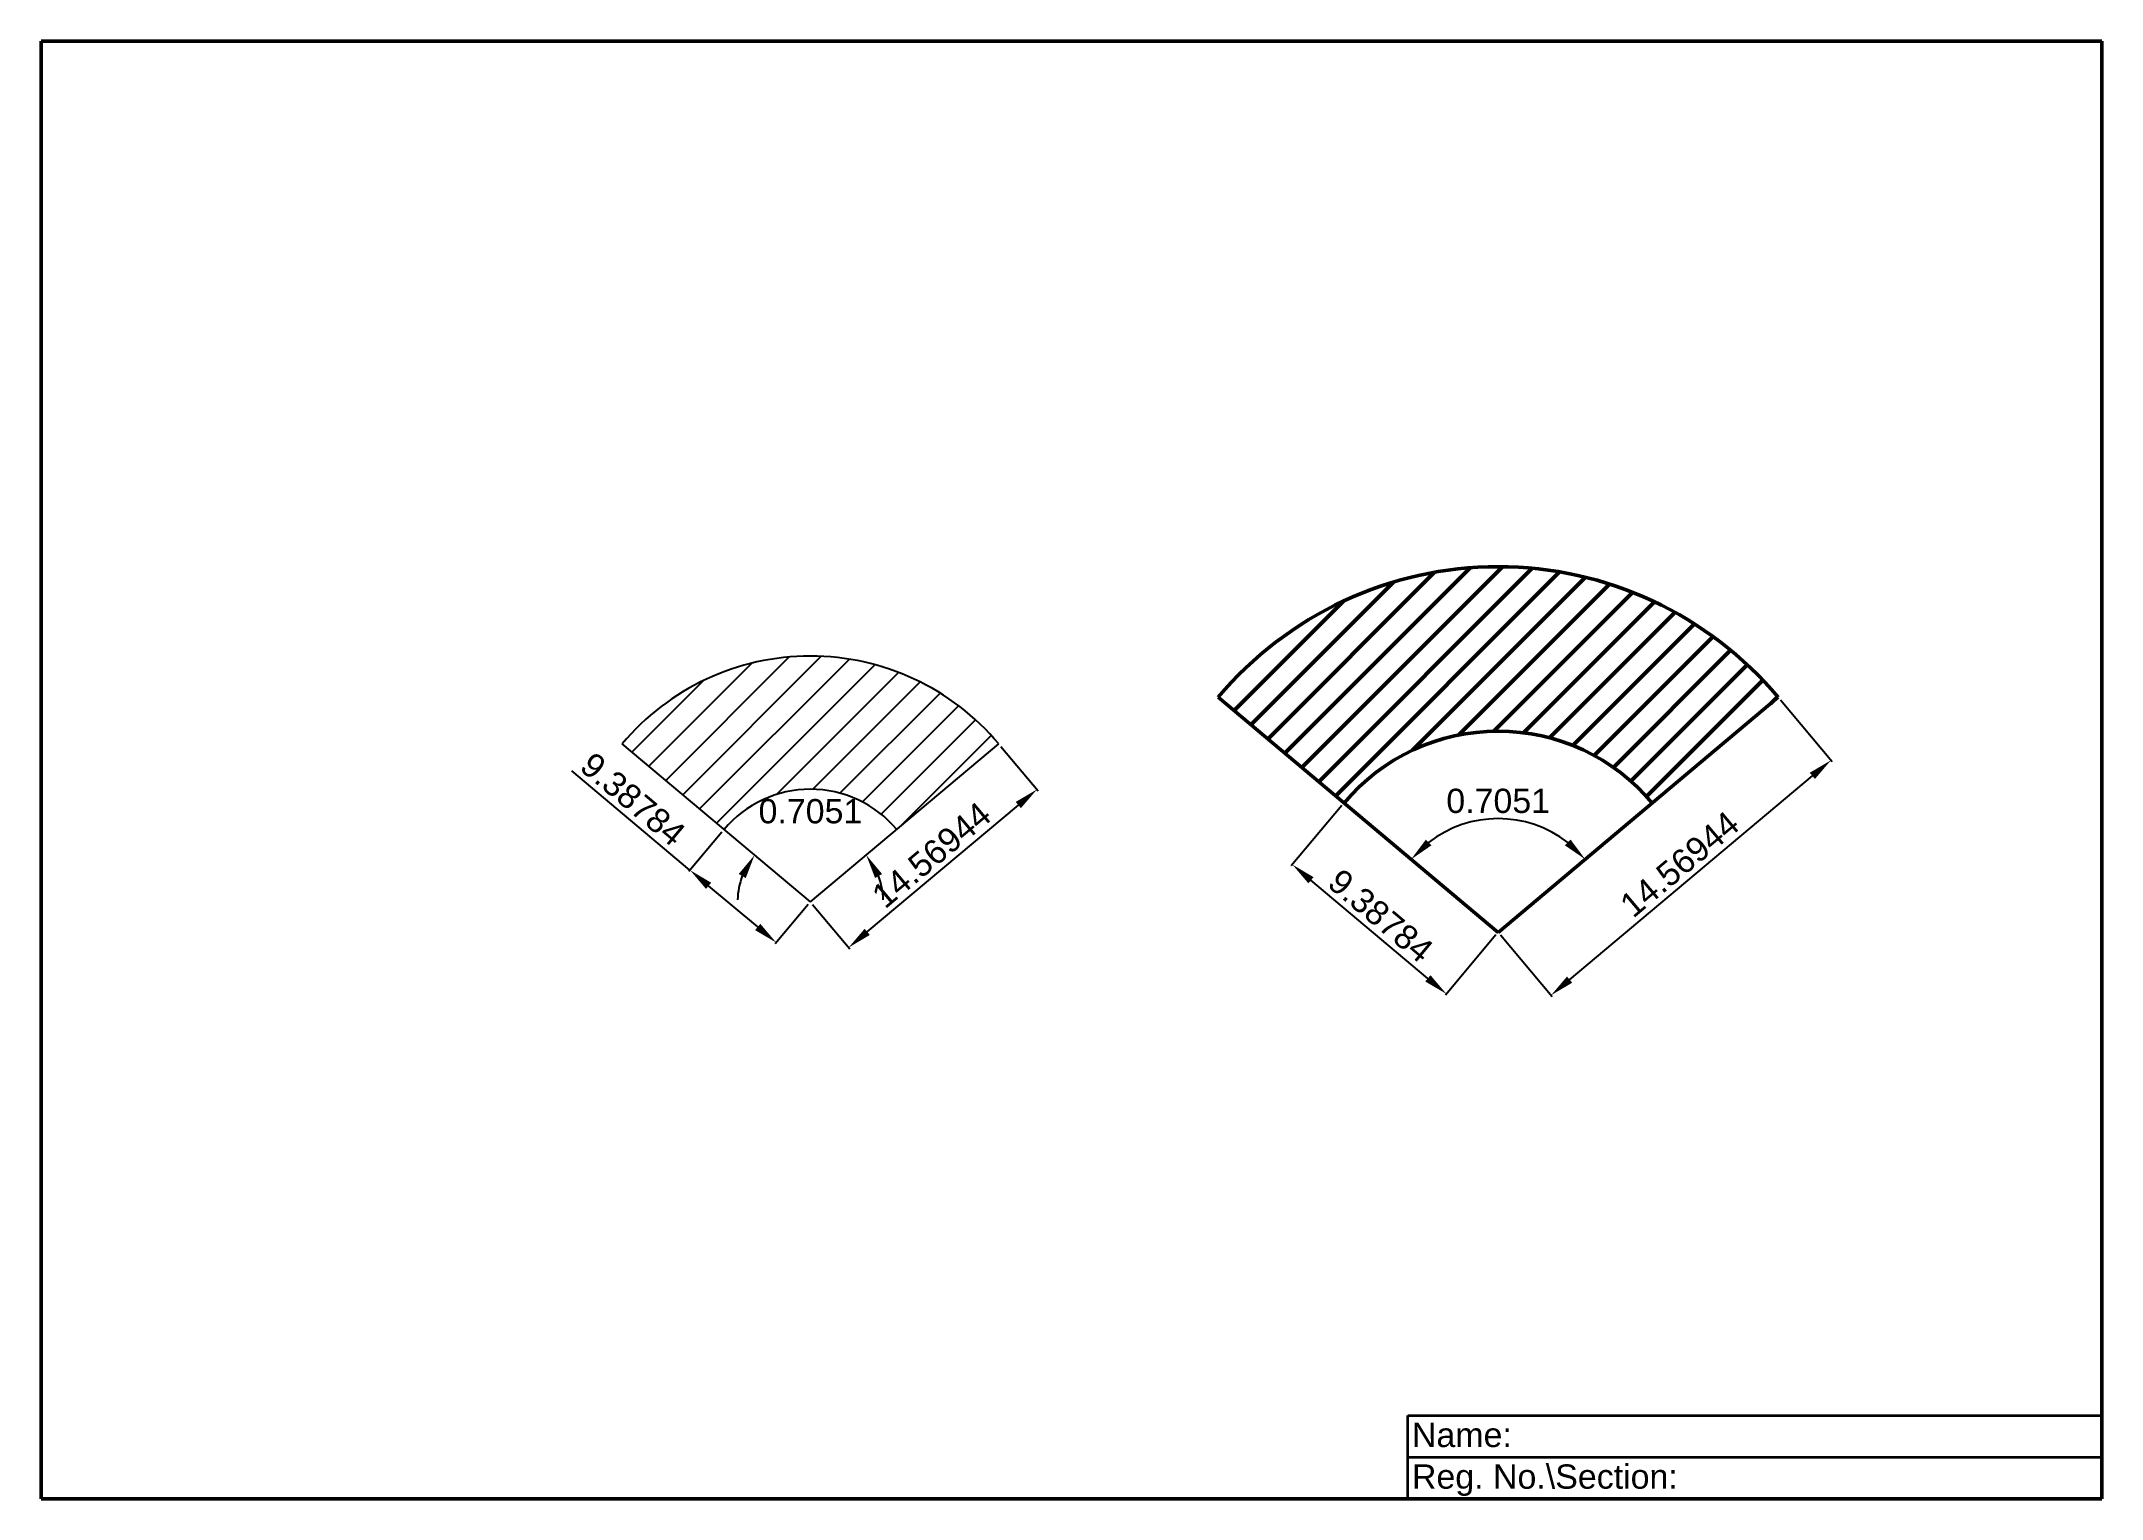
# Model space of a CAD drawing. Header units: millimetres. Extents: x 0 to 297, y 0 to 210.
import ezdxf

# ---------------------------------------------------------------- set-up
doc = ezdxf.new("R2010")
doc.units = ezdxf.units.MM
doc.header["$LTSCALE"] = 0.5
doc.header["$PDMODE"] = 3
doc.header["$PDSIZE"] = 5
doc.layers.add('FVnTV', color=3, linetype='Continuous', lineweight=50)
doc.layers.add('TrueLengthLines', color=5, linetype='Continuous', lineweight=35)
doc.styles.get("Standard").update_dxf_attribs({"font": 'arial.ttf'})
doc.dimstyles.new('ED', dxfattribs={"dimtxt": 3.5, "dimasz": 3.5, "dimexe": 0.25, "dimexo": 0.5, "dimgap": 0.75, "dimtad": 1, "dimdec": 0, "dimzin": 0, "dimdsep": 46, "dimtxsty": 'Standard', "dimcen": 0.09, "dimadec": 0, "dimazin": 0, "dimtfac": 1, "dimtdec": 0, "dimtofl": 0, "dimtmove": 0, "dimatfit": 3, "dimfxl": 1, "dimtolj": 1, "dimtzin": 0, "dimarcsym": 0})

# ---------------------------------------------------------------- blocks, each defined once
blk = doc.blocks.new('*D7')
at = {"color": 0, "lineweight": -2, "transparency": 16777216}
for p, q in [((138.33, 108.38), (143.68, 102.01)), ((119.06, 81.67), (140.84, 99.95)), ((111.19, 85.61), (116.54, 79.23))]:
    blk.add_line(p, q, dxfattribs=at)
at = {"color": 0, "transparency": 16777216}
for points in [[(140.46, 100.4), (141.21, 99.5), (143.52, 102.2)], [(118.68, 82.12), (119.43, 81.23), (116.38, 79.42)]]:
    blk.add_solid(points, dxfattribs=at)
at = {"layer": 'Defpoints', "color": 0, "transparency": 16777216}
for p in [(138.01, 108.76), (143.52, 102.2), (110.87, 85.99)]:
    blk.add_point(p, dxfattribs=at)
at = {"color": 0, "transparency": 16777216, "insert": (128.32, 92.75), "char_height": 3.5, "attachment_point": 5, "rotation": 40}
blk.add_mtext('\\A1;14.56944', dxfattribs=at)
blk = doc.blocks.new('*D8')
at = {"color": 0, "lineweight": -2, "transparency": 16777216}
for p, q in [((93.51, 90.57), (76.48, 104.86)), ((98.11, 96.04), (93.35, 90.38)), ((103.27, 82.38), (96.2, 88.32)), ((110.55, 85.61), (105.79, 79.94))]:
    blk.add_line(p, q, dxfattribs=at)
at = {"color": 0, "transparency": 16777216}
for points in [[(96.57, 88.76), (95.82, 87.87), (93.51, 90.57)], [(103.65, 82.83), (102.9, 81.93), (105.95, 80.13)]]:
    blk.add_solid(points, dxfattribs=at)
at = {"layer": 'Defpoints', "color": 0, "transparency": 16777216}
for p in [(98.43, 96.43), (93.51, 90.57), (110.87, 85.99)]:
    blk.add_point(p, dxfattribs=at)
at = {"color": 0, "transparency": 16777216, "insert": (85.29, 100.78), "char_height": 3.5, "attachment_point": 5, "rotation": 320}
blk.add_mtext('\\A1;9.38784', dxfattribs=at)
blk = doc.blocks.new('*D9')
at = {"color": 0, "lineweight": -2, "transparency": 16777216}
for start, end in [(159.1629, 178.3259), (1.6741, 20.8371)]:
    blk.add_arc((110.87, 85.99), 10.51, start, end, dxfattribs=at)
at = {"color": 0, "transparency": 16777216}
for points in [[(100.54, 90.02), (101.55, 89.43), (102.82, 92.75)], [(120.19, 89.43), (121.2, 90.02), (118.92, 92.75)]]:
    blk.add_solid(points, dxfattribs=at)
at = {"layer": 'Defpoints', "color": 0, "transparency": 16777216}
for p in [(83.73, 108.76), (138.01, 108.76), (113.88, 96.06), (110.87, 85.99), (110.87, 85.99)]:
    blk.add_point(p, dxfattribs=at)
at = {"color": 0, "transparency": 16777216, "insert": (110.87, 99.04), "char_height": 3.5, "attachment_point": 5}
blk.add_mtext('\\A1;0.7051', dxfattribs=at)
blk = doc.blocks.new('*D10')
at = {"color": 0, "lineweight": -2, "transparency": 16777216}
blk.add_arc((210, 81.61), 16.38, 52.2697, 127.7303, dxfattribs=at)
at = {"color": 0, "transparency": 16777216}
for points in [[(200.38, 94.14), (199.58, 94.98), (197.46, 92.14)], [(220.43, 94.98), (219.62, 94.14), (222.54, 92.14)]]:
    blk.add_solid(points, dxfattribs=at)
at = {"layer": 'Defpoints', "color": 0, "transparency": 16777216}
for p in [(169.65, 115.47), (250.35, 115.47), (214.7, 97.3), (210, 81.61), (210, 81.61)]:
    blk.add_point(p, dxfattribs=at)
at = {"color": 0, "transparency": 16777216, "insert": (210, 100.53), "char_height": 3.5, "attachment_point": 5}
blk.add_mtext('\\A1;0.7051', dxfattribs=at)
blk = doc.blocks.new('*D11')
at = {"color": 0, "lineweight": -2, "transparency": 16777216}
for p, q in [((250.67, 115.09), (258.12, 106.21)), ((220.29, 74.79), (255.28, 104.15)), ((210.32, 81.23), (217.77, 72.35))]:
    blk.add_line(p, q, dxfattribs=at)
at = {"color": 0, "transparency": 16777216}
for points in [[(254.91, 104.6), (255.66, 103.71), (257.96, 106.4)], [(219.92, 75.24), (220.67, 74.35), (217.61, 72.54)]]:
    blk.add_solid(points, dxfattribs=at)
at = {"layer": 'Defpoints', "color": 0, "transparency": 16777216}
for p in [(250.35, 115.47), (257.96, 106.4), (210, 81.61)]:
    blk.add_point(p, dxfattribs=at)
at = {"color": 0, "transparency": 16777216, "insert": (236.15, 91.42), "char_height": 3.5, "attachment_point": 5, "rotation": 40}
blk.add_mtext('\\A1;14.56944', dxfattribs=at)
blk = doc.blocks.new('*D12')
at = {"color": 0, "lineweight": -2, "transparency": 16777216}
for p, q in [((187.47, 99.87), (180.18, 91.18)), ((199.87, 74.98), (183.02, 89.12)), ((209.68, 81.23), (202.39, 72.54))]:
    blk.add_line(p, q, dxfattribs=at)
at = {"color": 0, "transparency": 16777216}
for points in [[(183.39, 89.56), (182.64, 88.67), (180.34, 91.37)], [(200.24, 75.43), (199.49, 74.53), (202.55, 72.73)]]:
    blk.add_solid(points, dxfattribs=at)
at = {"layer": 'Defpoints', "color": 0, "transparency": 16777216}
for p in [(187.79, 100.25), (180.34, 91.37), (210, 81.61)]:
    blk.add_point(p, dxfattribs=at)
at = {"color": 0, "transparency": 16777216, "insert": (193.07, 83.99), "char_height": 3.5, "attachment_point": 5, "rotation": 320}
blk.add_mtext('\\A1;9.38784', dxfattribs=at)

msp = doc.modelspace()

# ---------------------------------------------------------------- hatches: boundary and pattern name
h = msp.add_hatch()
h.set_pattern_fill('ANSI31', color=256)
h.paths.add_polyline_path([(83.73, 108.76), (98.43, 96.43, -0.466308), (123.31, 96.43), (138.01, 108.76, 0.466308)])
at = {"layer": 'FVnTV'}
h = msp.add_hatch(dxfattribs=at)
h.set_pattern_fill('ANSI31', color=256)
h.paths.add_polyline_path([(169.65, 115.47), (187.79, 100.25, -0.466308), (232.21, 100.25), (250.35, 115.47, 0.466308)])

# ---------------------------------------------------------------- linework, layer by layer
for q in [(83.73, 108.76), (138.01, 108.76)]:
    msp.add_line((110.87, 85.99), q)
for radius in [35.43, 16.24]:
    msp.add_arc((110.87, 85.99), radius, 40, 140)
for p, q in [((0, 0), (0, 210)), ((0, 210), (297, 210)), ((297, 0), (297, 210)), ((210, 81.61), (169.65, 115.47)), ((210, 81.61), (250.35, 115.47)), ((0, 0), (297, 0))]:
    msp.add_line(p, q, dxfattribs=at)
for radius in [52.68, 28.99]:
    msp.add_arc((210, 81.61), radius, 40, 140, dxfattribs=at)
at = {"layer": 'TrueLengthLines'}
for p, q in [((197, 12), (297, 12)), ((197, 6), (197, 12)), ((197, 6), (297, 6)), ((197, 0), (197, 6))]:
    msp.add_line(p, q, dxfattribs=at)

# ---------------------------------------------------------------- texts
for s, p in [('Name:', (197.57, 7.45)), ('Reg. No.\\Section:', (197.57, 1.45))]:
    msp.add_text(s, height=3.5).set_placement(p)

# ---------------------------------------------------------------- dimensions: what is measured, and where the dimension line sits
for base, line1, line2, picture, middle in [((214.7, 97.3), ((210, 81.61), (250.35, 115.47)), ((210, 81.61), (169.65, 115.47)), '*D10', (210, 100.53)), ((113.88, 96.06), ((110.87, 85.99), (83.73, 108.76)), ((110.87, 85.99), (138.01, 108.76)), '*D9', (110.87, 99.04))]:
    dim = msp.add_angular_dim_2l(base=base, line1=line1, line2=line2, text='0.7051', dimstyle='ED')
    dim.commit()
    dim.dimension.update_dxf_attribs({"geometry": picture, "text_midpoint": middle})
for p1, p2, distance, text, picture, middle in [((210, 81.61), (250.35, 115.47), -11.84, '14.56944', '*D11', (236.15, 91.42)), ((110.87, 85.99), (98.43, 96.43), 7.65, '9.38784', '*D8', (85.29, 100.78)), ((110.87, 85.99), (138.01, 108.76), -8.57, '14.56944', '*D7', (128.32, 92.75)), ((210, 81.61), (187.79, 100.25), 11.59, '9.38784', '*D12', (193.07, 83.99))]:
    dim = msp.add_aligned_dim(p1=p1, p2=p2, distance=distance, text=text, dimstyle='ED')
    dim.commit()
    dim.dimension.update_dxf_attribs({"geometry": picture, "text_midpoint": middle})

doc.saveas('drawing.dxf')
